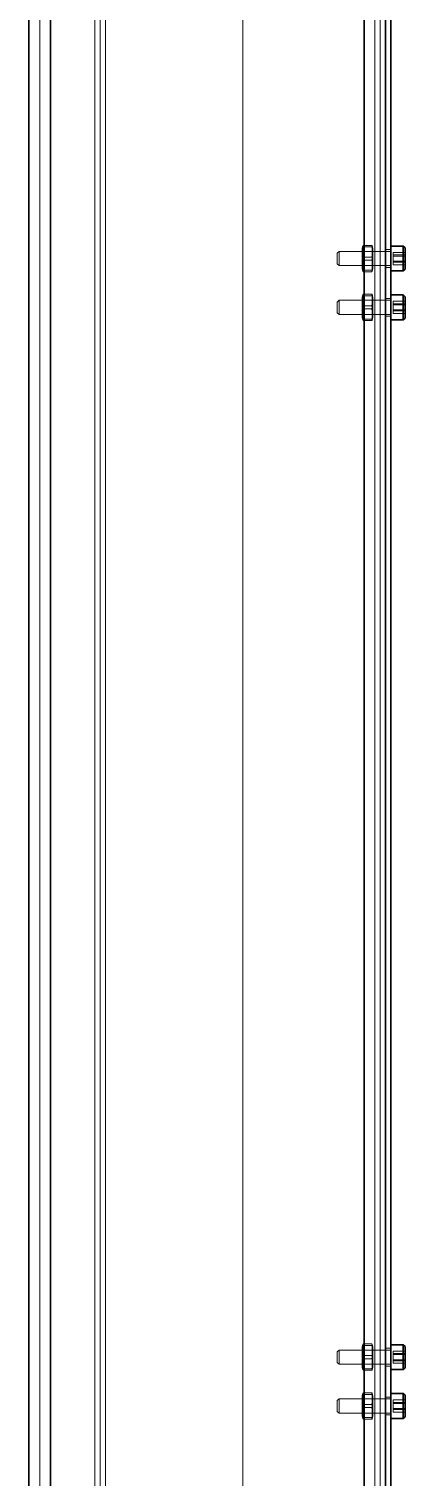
# Model space of a CAD drawing. Header units: millimetres. Extents: x 6115 to 12360, y 7255 to 12668.
# Drawn here: x 7065.6 to 7171.1, y 9591.3 to 9997.7 of the extents above; entities that cross this region are included whole.
import ezdxf

# ---------------------------------------------------------------- set-up
doc = ezdxf.new("R2010")
doc.units = ezdxf.units.MM
doc.layers.add('外形線', color=7, linetype='Continuous', lineweight=50)

msp = doc.modelspace()

# ---------------------------------------------------------------- linework, layer by layer
at = {"layer": '外形線', "linetype": 'Continuous', "lineweight": 35}
for p, q in [((7071.61, 10324.32), (7071.61, 7626.32)), ((7159.61, 7626.32), (7159.61, 10324.32)), ((7165.61, 10324.95), (7165.61, 7626.32)), ((7167.11, 7750.48), (7167.11, 10236.79)), ((7065.61, 7630.18), (7065.61, 10013.32)), ((7167.11, 9936.79), (7170.61, 9936.79)), ((7170.61, 9936.77), (7170.61, 9936.79)), ((7171.11, 9936.29), (7170.61, 9936.79)), ((7170.61, 9929.79), (7170.61, 9936.77)), ((7171.11, 9936.29), (7171.11, 9936.27)), ((7171.11, 9936.27), (7171.11, 9930.29)), ((7167.11, 9929.79), (7170.61, 9929.79)), ((7171.11, 9930.29), (7170.61, 9929.79)), ((7167.11, 9923.08), (7170.61, 9923.08)), ((7170.61, 9916.08), (7170.61, 9923.08)), ((7171.11, 9922.58), (7170.61, 9923.08)), ((7171.11, 9922.58), (7171.11, 9916.58)), ((7167.11, 9916.08), (7170.61, 9916.08)), ((7171.11, 9916.58), (7170.61, 9916.08)), ((7167.11, 9628.48), (7170.61, 9628.48)), ((7170.61, 9628.47), (7170.61, 9628.48)), ((7171.11, 9627.98), (7170.61, 9628.48)), ((7170.61, 9621.48), (7170.61, 9628.47)), ((7171.11, 9627.98), (7171.11, 9627.97)), ((7171.11, 9627.97), (7171.11, 9621.98)), ((7167.11, 9621.48), (7170.61, 9621.48)), ((7171.11, 9621.98), (7170.61, 9621.48)), ((7167.11, 9614.78), (7170.61, 9614.78)), ((7170.61, 9607.78), (7170.61, 9614.78)), ((7171.11, 9614.28), (7170.61, 9614.78)), ((7171.11, 9614.28), (7171.11, 9608.28)), ((7167.11, 9607.78), (7170.61, 9607.78)), ((7171.11, 9608.28), (7170.61, 9607.78))]:
    msp.add_line(p, q, dxfattribs=at).dxf.unprotected_set("ltscale", 0)
at = {"layer": '外形線', "linetype": 'Continuous', "lineweight": 18}
for p, q in [((7162.61, 7489.32), (7162.61, 10324.95)), ((7125.61, 7752.55), (7125.61, 10282.55)), ((7068.61, 10280.74), (7068.61, 7630.18)), ((7087.11, 10240.81), (7087.11, 7754.51)), ((7164.11, 7754.51), (7164.11, 10240.81)), ((7084.11, 7753.09), (7084.11, 10239.4)), ((7085.61, 7753.09), (7085.61, 10239.4)), ((7159.11, 9936.15), (7159.28, 9936.81)), ((7159.11, 9936.15), (7159.11, 9936.14)), ((7159.11, 9936.14), (7159.11, 9930.42)), ((7161.79, 9936.98), (7159.42, 9936.98)), ((7161.79, 9936.56), (7159.42, 9936.56)), ((7162.11, 9936.15), (7161.93, 9936.81)), ((7162.11, 9936.14), (7162.11, 9936.15)), ((7162.11, 9930.42), (7162.11, 9936.14)), ((7167.11, 9935.79), (7165.61, 9935.79)), ((7152.11, 9934.79), (7152.61, 9935.29)), ((7152.11, 9934.78), (7152.11, 9934.79)), ((7152.11, 9931.79), (7152.11, 9934.78)), ((7152.11, 9931.79), (7152.61, 9931.29)), ((7152.61, 9935.29), (7152.61, 9935.28)), ((7167.11, 9935.29), (7152.61, 9935.29)), ((7152.61, 9935.28), (7152.61, 9931.29)), ((7162.11, 9935.29), (7159.11, 9935.29)), ((7161.79, 9933.71), (7159.42, 9933.71)), ((7161.79, 9932.86), (7159.42, 9932.86)), ((7167.77, 9935.01), (7167.77, 9933.99)), ((7171.11, 9935.01), (7167.77, 9935.01)), ((7171.11, 9934.3), (7167.77, 9934.3)), ((7167.77, 9933.99), (7167.77, 9932.27)), ((7171.11, 9933.99), (7167.77, 9933.99)), ((7171.11, 9932.58), (7167.77, 9932.58)), ((7171.11, 9932.27), (7167.77, 9932.27)), ((7167.77, 9932.27), (7167.77, 9931.56)), ((7171.11, 9931.56), (7167.77, 9931.56)), ((7167.11, 9931.29), (7152.61, 9931.29)), ((7162.11, 9931.29), (7159.11, 9931.29)), ((7159.11, 9930.42), (7159.28, 9929.77)), ((7161.79, 9930.02), (7159.42, 9930.02)), ((7161.79, 9929.59), (7159.42, 9929.59)), ((7162.11, 9930.42), (7161.93, 9929.77)), ((7167.11, 9930.79), (7165.61, 9930.79)), ((7152.11, 9921.08), (7152.61, 9921.58)), ((7152.11, 9918.08), (7152.11, 9921.08)), ((7152.61, 9921.58), (7152.61, 9917.58)), ((7167.11, 9921.58), (7152.61, 9921.58)), ((7159.11, 9922.45), (7159.28, 9923.1)), ((7159.11, 9922.45), (7159.11, 9916.72)), ((7162.11, 9921.58), (7159.11, 9921.58)), ((7161.79, 9923.28), (7159.42, 9923.28)), ((7161.79, 9922.85), (7159.42, 9922.85)), ((7161.79, 9920.01), (7159.42, 9920.01)), ((7162.11, 9922.45), (7161.93, 9923.1)), ((7162.11, 9916.72), (7162.11, 9922.45)), ((7167.11, 9922.08), (7165.61, 9922.08)), ((7167.77, 9921.31), (7167.77, 9920.29)), ((7171.11, 9921.31), (7167.77, 9921.31)), ((7171.11, 9920.6), (7167.77, 9920.6)), ((7167.77, 9920.29), (7167.77, 9918.57)), ((7171.11, 9920.29), (7167.77, 9920.29)), ((7152.11, 9918.08), (7152.61, 9917.58)), ((7167.11, 9917.58), (7152.61, 9917.58)), ((7162.11, 9917.58), (7159.11, 9917.58)), ((7159.11, 9916.72), (7159.28, 9916.07)), ((7161.79, 9919.16), (7159.42, 9919.16)), ((7161.79, 9916.31), (7159.42, 9916.31)), ((7161.79, 9915.89), (7159.42, 9915.89)), ((7162.11, 9916.72), (7161.93, 9916.07)), ((7167.11, 9917.08), (7165.61, 9917.08)), ((7171.11, 9918.88), (7167.77, 9918.88)), ((7167.77, 9918.57), (7167.77, 9917.86)), ((7171.11, 9918.57), (7167.77, 9918.57)), ((7171.11, 9917.86), (7167.77, 9917.86)), ((7152.11, 9626.48), (7152.61, 9626.98)), ((7152.61, 9626.98), (7152.61, 9626.97)), ((7167.11, 9626.98), (7152.61, 9626.98)), ((7152.61, 9626.97), (7152.61, 9622.98)), ((7159.11, 9627.85), (7159.28, 9628.5)), ((7159.11, 9627.85), (7159.11, 9627.83)), ((7159.11, 9627.83), (7159.11, 9622.12)), ((7162.11, 9626.98), (7159.11, 9626.98)), ((7161.79, 9628.68), (7159.42, 9628.68)), ((7161.79, 9628.25), (7159.42, 9628.25)), ((7162.11, 9627.85), (7161.93, 9628.5)), ((7162.11, 9627.83), (7162.11, 9627.85)), ((7162.11, 9622.12), (7162.11, 9627.83)), ((7167.11, 9627.48), (7165.61, 9627.48)), ((7152.11, 9623.48), (7152.11, 9626.48)), ((7152.11, 9626.48), (7152.11, 9626.48)), ((7152.11, 9623.48), (7152.61, 9622.98)), ((7167.11, 9622.98), (7152.61, 9622.98)), ((7162.11, 9622.98), (7159.11, 9622.98)), ((7161.79, 9625.41), (7159.42, 9625.41)), ((7161.79, 9624.56), (7159.42, 9624.56)), ((7167.77, 9626.71), (7167.77, 9625.69)), ((7171.11, 9626.71), (7167.77, 9626.71)), ((7171.11, 9626), (7167.77, 9626)), ((7167.77, 9625.69), (7167.77, 9623.97)), ((7171.11, 9625.69), (7167.77, 9625.69)), ((7171.11, 9624.28), (7167.77, 9624.28)), ((7171.11, 9623.97), (7167.77, 9623.97)), ((7167.77, 9623.97), (7167.77, 9623.26)), ((7171.11, 9623.26), (7167.77, 9623.26)), ((7159.11, 9622.12), (7159.28, 9621.47)), ((7161.79, 9621.71), (7159.42, 9621.71)), ((7161.79, 9621.29), (7159.42, 9621.29)), ((7162.11, 9622.12), (7161.93, 9621.47)), ((7167.11, 9622.48), (7165.61, 9622.48)), ((7159.11, 9614.15), (7159.28, 9614.8)), ((7161.79, 9614.97), (7159.42, 9614.97)), ((7162.11, 9614.15), (7161.93, 9614.8)), ((7152.11, 9612.78), (7152.61, 9613.28)), ((7152.11, 9609.78), (7152.11, 9612.78)), ((7152.61, 9613.28), (7152.61, 9609.28)), ((7167.11, 9613.28), (7152.61, 9613.28)), ((7159.11, 9614.15), (7159.11, 9608.42)), ((7162.11, 9613.28), (7159.11, 9613.28)), ((7161.79, 9614.55), (7159.42, 9614.55)), ((7161.79, 9611.71), (7159.42, 9611.71)), ((7161.79, 9610.86), (7159.42, 9610.86)), ((7162.11, 9608.42), (7162.11, 9614.15)), ((7167.11, 9613.78), (7165.61, 9613.78)), ((7167.77, 9613.01), (7167.77, 9611.99)), ((7171.11, 9613.01), (7167.77, 9613.01)), ((7171.11, 9612.3), (7167.77, 9612.3)), ((7167.77, 9611.99), (7167.77, 9610.26)), ((7171.11, 9611.99), (7167.77, 9611.99)), ((7171.11, 9610.58), (7167.77, 9610.58)), ((7152.11, 9609.78), (7152.61, 9609.28)), ((7167.11, 9609.28), (7152.61, 9609.28)), ((7162.11, 9609.28), (7159.11, 9609.28)), ((7159.11, 9608.42), (7159.28, 9607.76)), ((7161.79, 9608.01), (7159.42, 9608.01)), ((7161.79, 9607.59), (7159.42, 9607.59)), ((7162.11, 9608.42), (7161.93, 9607.76)), ((7167.11, 9608.78), (7165.61, 9608.78)), ((7167.77, 9610.26), (7167.77, 9609.56)), ((7171.11, 9610.26), (7167.77, 9610.26)), ((7171.11, 9609.56), (7167.77, 9609.56))]:
    msp.add_line(p, q, dxfattribs=at).dxf.unprotected_set("ltscale", 0)
for points in [[(7159.42, 9933.71), (7159.4, 9933.86), (7159.37, 9934.01), (7159.35, 9934.16), (7159.34, 9934.3), (7159.32, 9934.44), (7159.31, 9934.57), (7159.3, 9934.7), (7159.29, 9934.83), (7159.28, 9934.96), (7159.28, 9935.09), (7159.28, 9935.22), (7159.28, 9935.34), (7159.28, 9935.47), (7159.28, 9935.6), (7159.28, 9935.72), (7159.29, 9935.85), (7159.3, 9935.98), (7159.31, 9936.12), (7159.32, 9936.25), (7159.34, 9936.39), (7159.35, 9936.53), (7159.37, 9936.67), (7159.4, 9936.82), (7159.42, 9936.98)], [(7159.42, 9936.98), (7159.4, 9936.96), (7159.37, 9936.94), (7159.35, 9936.92), (7159.34, 9936.9), (7159.32, 9936.88), (7159.31, 9936.87), (7159.3, 9936.85), (7159.29, 9936.83), (7159.28, 9936.82), (7159.28, 9936.8), (7159.28, 9936.78), (7159.28, 9936.77), (7159.28, 9936.75), (7159.28, 9936.73), (7159.28, 9936.72), (7159.29, 9936.7), (7159.3, 9936.68), (7159.31, 9936.67), (7159.32, 9936.65), (7159.34, 9936.63), (7159.35, 9936.61), (7159.37, 9936.59), (7159.4, 9936.58), (7159.42, 9936.56)], [(7159.42, 9936.56), (7159.4, 9936.38), (7159.37, 9936.21), (7159.35, 9936.05), (7159.34, 9935.89), (7159.32, 9935.73), (7159.31, 9935.58), (7159.3, 9935.43), (7159.29, 9935.29), (7159.28, 9935.14), (7159.28, 9935), (7159.28, 9934.85), (7159.28, 9934.71), (7159.28, 9934.57), (7159.28, 9934.42), (7159.28, 9934.28), (7159.29, 9934.13), (7159.3, 9933.99), (7159.31, 9933.84), (7159.32, 9933.69), (7159.34, 9933.53), (7159.35, 9933.37), (7159.37, 9933.21), (7159.4, 9933.04), (7159.42, 9932.86)], [(7161.79, 9936.56), (7161.82, 9936.58), (7161.84, 9936.59), (7161.86, 9936.61), (7161.87, 9936.63), (7161.89, 9936.65), (7161.9, 9936.67), (7161.91, 9936.68), (7161.92, 9936.7), (7161.93, 9936.72), (7161.93, 9936.73), (7161.93, 9936.75), (7161.94, 9936.77), (7161.93, 9936.78), (7161.93, 9936.8), (7161.93, 9936.82), (7161.92, 9936.83), (7161.91, 9936.85), (7161.9, 9936.87), (7161.89, 9936.88), (7161.87, 9936.9), (7161.86, 9936.92), (7161.84, 9936.94), (7161.82, 9936.96), (7161.79, 9936.98)], [(7161.79, 9936.98), (7161.82, 9936.82), (7161.84, 9936.67), (7161.86, 9936.53), (7161.87, 9936.39), (7161.89, 9936.25), (7161.9, 9936.12), (7161.91, 9935.98), (7161.92, 9935.85), (7161.93, 9935.72), (7161.93, 9935.6), (7161.93, 9935.47), (7161.94, 9935.34), (7161.93, 9935.22), (7161.93, 9935.09), (7161.93, 9934.96), (7161.92, 9934.83), (7161.91, 9934.7), (7161.9, 9934.57), (7161.89, 9934.44), (7161.87, 9934.3), (7161.86, 9934.16), (7161.84, 9934.01), (7161.82, 9933.86), (7161.79, 9933.71)], [(7161.79, 9932.86), (7161.82, 9933.04), (7161.84, 9933.21), (7161.86, 9933.37), (7161.87, 9933.53), (7161.89, 9933.69), (7161.9, 9933.84), (7161.91, 9933.99), (7161.92, 9934.13), (7161.93, 9934.28), (7161.93, 9934.42), (7161.93, 9934.57), (7161.94, 9934.71), (7161.93, 9934.85), (7161.93, 9935), (7161.93, 9935.14), (7161.92, 9935.29), (7161.91, 9935.43), (7161.9, 9935.58), (7161.89, 9935.73), (7161.87, 9935.89), (7161.86, 9936.05), (7161.84, 9936.21), (7161.82, 9936.38), (7161.79, 9936.56)], [(7159.42, 9930.02), (7159.4, 9930.19), (7159.37, 9930.36), (7159.35, 9930.52), (7159.34, 9930.68), (7159.32, 9930.84), (7159.31, 9930.99), (7159.3, 9931.14), (7159.29, 9931.29), (7159.28, 9931.43), (7159.28, 9931.58), (7159.28, 9931.72), (7159.28, 9931.86), (7159.28, 9932.01), (7159.28, 9932.15), (7159.28, 9932.29), (7159.29, 9932.44), (7159.3, 9932.59), (7159.31, 9932.73), (7159.32, 9932.89), (7159.34, 9933.04), (7159.35, 9933.2), (7159.37, 9933.37), (7159.4, 9933.53), (7159.42, 9933.71)], [(7159.42, 9932.86), (7159.4, 9932.71), (7159.37, 9932.56), (7159.35, 9932.41), (7159.34, 9932.27), (7159.32, 9932.14), (7159.31, 9932), (7159.3, 9931.87), (7159.29, 9931.74), (7159.28, 9931.61), (7159.28, 9931.48), (7159.28, 9931.36), (7159.28, 9931.23), (7159.28, 9931.1), (7159.28, 9930.98), (7159.28, 9930.85), (7159.29, 9930.72), (7159.3, 9930.59), (7159.31, 9930.46), (7159.32, 9930.32), (7159.34, 9930.18), (7159.35, 9930.04), (7159.37, 9929.9), (7159.4, 9929.75), (7159.42, 9929.59)], [(7161.79, 9933.71), (7161.82, 9933.53), (7161.84, 9933.37), (7161.86, 9933.2), (7161.87, 9933.04), (7161.89, 9932.89), (7161.9, 9932.73), (7161.91, 9932.59), (7161.92, 9932.44), (7161.93, 9932.29), (7161.93, 9932.15), (7161.93, 9932.01), (7161.94, 9931.86), (7161.93, 9931.72), (7161.93, 9931.58), (7161.93, 9931.43), (7161.92, 9931.29), (7161.91, 9931.14), (7161.9, 9930.99), (7161.89, 9930.84), (7161.87, 9930.68), (7161.86, 9930.52), (7161.84, 9930.36), (7161.82, 9930.19), (7161.79, 9930.02)], [(7161.79, 9929.59), (7161.82, 9929.75), (7161.84, 9929.9), (7161.86, 9930.04), (7161.87, 9930.18), (7161.89, 9930.32), (7161.9, 9930.46), (7161.91, 9930.59), (7161.92, 9930.72), (7161.93, 9930.85), (7161.93, 9930.98), (7161.93, 9931.1), (7161.94, 9931.23), (7161.93, 9931.36), (7161.93, 9931.48), (7161.93, 9931.61), (7161.92, 9931.74), (7161.91, 9931.87), (7161.9, 9932), (7161.89, 9932.14), (7161.87, 9932.27), (7161.86, 9932.41), (7161.84, 9932.56), (7161.82, 9932.71), (7161.79, 9932.86)], [(7159.42, 9929.59), (7159.4, 9929.61), (7159.37, 9929.63), (7159.35, 9929.65), (7159.34, 9929.67), (7159.32, 9929.69), (7159.31, 9929.71), (7159.3, 9929.72), (7159.29, 9929.74), (7159.28, 9929.76), (7159.28, 9929.77), (7159.28, 9929.79), (7159.28, 9929.81), (7159.28, 9929.82), (7159.28, 9929.84), (7159.28, 9929.85), (7159.29, 9929.87), (7159.3, 9929.89), (7159.31, 9929.91), (7159.32, 9929.92), (7159.34, 9929.94), (7159.35, 9929.96), (7159.37, 9929.98), (7159.4, 9930), (7159.42, 9930.02)], [(7161.79, 9930.02), (7161.82, 9930), (7161.84, 9929.98), (7161.86, 9929.96), (7161.87, 9929.94), (7161.89, 9929.92), (7161.9, 9929.91), (7161.91, 9929.89), (7161.92, 9929.87), (7161.93, 9929.85), (7161.93, 9929.84), (7161.93, 9929.82), (7161.94, 9929.81), (7161.93, 9929.79), (7161.93, 9929.77), (7161.93, 9929.76), (7161.92, 9929.74), (7161.91, 9929.72), (7161.9, 9929.71), (7161.89, 9929.69), (7161.87, 9929.67), (7161.86, 9929.65), (7161.84, 9929.63), (7161.82, 9929.61), (7161.79, 9929.59)], [(7159.42, 9920.01), (7159.4, 9920.16), (7159.37, 9920.31), (7159.35, 9920.46), (7159.34, 9920.6), (7159.32, 9920.73), (7159.31, 9920.87), (7159.3, 9921), (7159.29, 9921.13), (7159.28, 9921.26), (7159.28, 9921.39), (7159.28, 9921.52), (7159.28, 9921.64), (7159.28, 9921.77), (7159.28, 9921.9), (7159.28, 9922.02), (7159.29, 9922.15), (7159.3, 9922.28), (7159.31, 9922.41), (7159.32, 9922.55), (7159.34, 9922.69), (7159.35, 9922.83), (7159.37, 9922.97), (7159.4, 9923.12), (7159.42, 9923.28)], [(7159.42, 9923.28), (7159.4, 9923.26), (7159.37, 9923.24), (7159.35, 9923.22), (7159.34, 9923.2), (7159.32, 9923.18), (7159.31, 9923.17), (7159.3, 9923.15), (7159.29, 9923.13), (7159.28, 9923.11), (7159.28, 9923.1), (7159.28, 9923.08), (7159.28, 9923.07), (7159.28, 9923.05), (7159.28, 9923.03), (7159.28, 9923.02), (7159.29, 9923), (7159.3, 9922.98), (7159.31, 9922.97), (7159.32, 9922.95), (7159.34, 9922.93), (7159.35, 9922.91), (7159.37, 9922.89), (7159.4, 9922.87), (7159.42, 9922.85)], [(7159.42, 9922.85), (7159.4, 9922.68), (7159.37, 9922.51), (7159.35, 9922.35), (7159.34, 9922.19), (7159.32, 9922.03), (7159.31, 9921.88), (7159.3, 9921.73), (7159.29, 9921.58), (7159.28, 9921.44), (7159.28, 9921.29), (7159.28, 9921.15), (7159.28, 9921.01), (7159.28, 9920.87), (7159.28, 9920.72), (7159.28, 9920.58), (7159.29, 9920.43), (7159.3, 9920.29), (7159.31, 9920.14), (7159.32, 9919.98), (7159.34, 9919.83), (7159.35, 9919.67), (7159.37, 9919.51), (7159.4, 9919.34), (7159.42, 9919.16)], [(7159.42, 9916.31), (7159.4, 9916.49), (7159.37, 9916.66), (7159.35, 9916.82), (7159.34, 9916.98), (7159.32, 9917.14), (7159.31, 9917.29), (7159.3, 9917.44), (7159.29, 9917.59), (7159.28, 9917.73), (7159.28, 9917.87), (7159.28, 9918.02), (7159.28, 9918.16), (7159.28, 9918.3), (7159.28, 9918.45), (7159.28, 9918.59), (7159.29, 9918.74), (7159.3, 9918.88), (7159.31, 9919.03), (7159.32, 9919.19), (7159.34, 9919.34), (7159.35, 9919.5), (7159.37, 9919.66), (7159.4, 9919.83), (7159.42, 9920.01)], [(7161.79, 9922.85), (7161.82, 9922.87), (7161.84, 9922.89), (7161.86, 9922.91), (7161.87, 9922.93), (7161.89, 9922.95), (7161.9, 9922.97), (7161.91, 9922.98), (7161.92, 9923), (7161.93, 9923.02), (7161.93, 9923.03), (7161.93, 9923.05), (7161.94, 9923.07), (7161.93, 9923.08), (7161.93, 9923.1), (7161.93, 9923.11), (7161.92, 9923.13), (7161.91, 9923.15), (7161.9, 9923.17), (7161.89, 9923.18), (7161.87, 9923.2), (7161.86, 9923.22), (7161.84, 9923.24), (7161.82, 9923.26), (7161.79, 9923.28)], [(7161.79, 9923.28), (7161.82, 9923.12), (7161.84, 9922.97), (7161.86, 9922.83), (7161.87, 9922.69), (7161.89, 9922.55), (7161.9, 9922.41), (7161.91, 9922.28), (7161.92, 9922.15), (7161.93, 9922.02), (7161.93, 9921.9), (7161.93, 9921.77), (7161.94, 9921.64), (7161.93, 9921.52), (7161.93, 9921.39), (7161.93, 9921.26), (7161.92, 9921.13), (7161.91, 9921), (7161.9, 9920.87), (7161.89, 9920.73), (7161.87, 9920.6), (7161.86, 9920.46), (7161.84, 9920.31), (7161.82, 9920.16), (7161.79, 9920.01)], [(7161.79, 9919.16), (7161.82, 9919.34), (7161.84, 9919.51), (7161.86, 9919.67), (7161.87, 9919.83), (7161.89, 9919.98), (7161.9, 9920.14), (7161.91, 9920.29), (7161.92, 9920.43), (7161.93, 9920.58), (7161.93, 9920.72), (7161.93, 9920.87), (7161.94, 9921.01), (7161.93, 9921.15), (7161.93, 9921.29), (7161.93, 9921.44), (7161.92, 9921.58), (7161.91, 9921.73), (7161.9, 9921.88), (7161.89, 9922.03), (7161.87, 9922.19), (7161.86, 9922.35), (7161.84, 9922.51), (7161.82, 9922.68), (7161.79, 9922.85)], [(7161.79, 9920.01), (7161.82, 9919.83), (7161.84, 9919.66), (7161.86, 9919.5), (7161.87, 9919.34), (7161.89, 9919.19), (7161.9, 9919.03), (7161.91, 9918.88), (7161.92, 9918.74), (7161.93, 9918.59), (7161.93, 9918.45), (7161.93, 9918.3), (7161.94, 9918.16), (7161.93, 9918.02), (7161.93, 9917.87), (7161.93, 9917.73), (7161.92, 9917.59), (7161.91, 9917.44), (7161.9, 9917.29), (7161.89, 9917.14), (7161.87, 9916.98), (7161.86, 9916.82), (7161.84, 9916.66), (7161.82, 9916.49), (7161.79, 9916.31)], [(7159.42, 9919.16), (7159.4, 9919.01), (7159.37, 9918.86), (7159.35, 9918.71), (7159.34, 9918.57), (7159.32, 9918.43), (7159.31, 9918.3), (7159.3, 9918.17), (7159.29, 9918.04), (7159.28, 9917.91), (7159.28, 9917.78), (7159.28, 9917.65), (7159.28, 9917.53), (7159.28, 9917.4), (7159.28, 9917.27), (7159.28, 9917.15), (7159.29, 9917.02), (7159.3, 9916.89), (7159.31, 9916.75), (7159.32, 9916.62), (7159.34, 9916.48), (7159.35, 9916.34), (7159.37, 9916.2), (7159.4, 9916.05), (7159.42, 9915.89)], [(7159.42, 9915.89), (7159.4, 9915.91), (7159.37, 9915.93), (7159.35, 9915.95), (7159.34, 9915.97), (7159.32, 9915.99), (7159.31, 9916), (7159.3, 9916.02), (7159.29, 9916.04), (7159.28, 9916.05), (7159.28, 9916.07), (7159.28, 9916.09), (7159.28, 9916.1), (7159.28, 9916.12), (7159.28, 9916.14), (7159.28, 9916.15), (7159.29, 9916.17), (7159.3, 9916.19), (7159.31, 9916.2), (7159.32, 9916.22), (7159.34, 9916.24), (7159.35, 9916.26), (7159.37, 9916.28), (7159.4, 9916.29), (7159.42, 9916.31)], [(7161.79, 9915.89), (7161.82, 9916.05), (7161.84, 9916.2), (7161.86, 9916.34), (7161.87, 9916.48), (7161.89, 9916.62), (7161.9, 9916.75), (7161.91, 9916.89), (7161.92, 9917.02), (7161.93, 9917.15), (7161.93, 9917.27), (7161.93, 9917.4), (7161.94, 9917.53), (7161.93, 9917.65), (7161.93, 9917.78), (7161.93, 9917.91), (7161.92, 9918.04), (7161.91, 9918.17), (7161.9, 9918.3), (7161.89, 9918.43), (7161.87, 9918.57), (7161.86, 9918.71), (7161.84, 9918.86), (7161.82, 9919.01), (7161.79, 9919.16)], [(7161.79, 9916.31), (7161.82, 9916.29), (7161.84, 9916.28), (7161.86, 9916.26), (7161.87, 9916.24), (7161.89, 9916.22), (7161.9, 9916.2), (7161.91, 9916.19), (7161.92, 9916.17), (7161.93, 9916.15), (7161.93, 9916.14), (7161.93, 9916.12), (7161.94, 9916.1), (7161.93, 9916.09), (7161.93, 9916.07), (7161.93, 9916.05), (7161.92, 9916.04), (7161.91, 9916.02), (7161.9, 9916), (7161.89, 9915.99), (7161.87, 9915.97), (7161.86, 9915.95), (7161.84, 9915.93), (7161.82, 9915.91), (7161.79, 9915.89)], [(7159.42, 9625.41), (7159.4, 9625.56), (7159.37, 9625.71), (7159.35, 9625.86), (7159.34, 9626), (7159.32, 9626.13), (7159.31, 9626.27), (7159.3, 9626.4), (7159.29, 9626.53), (7159.28, 9626.66), (7159.28, 9626.79), (7159.28, 9626.92), (7159.28, 9627.04), (7159.28, 9627.17), (7159.28, 9627.29), (7159.28, 9627.42), (7159.29, 9627.55), (7159.3, 9627.68), (7159.31, 9627.81), (7159.32, 9627.95), (7159.34, 9628.09), (7159.35, 9628.23), (7159.37, 9628.37), (7159.4, 9628.52), (7159.42, 9628.68)], [(7159.42, 9628.68), (7159.4, 9628.66), (7159.37, 9628.64), (7159.35, 9628.62), (7159.34, 9628.6), (7159.32, 9628.58), (7159.31, 9628.56), (7159.3, 9628.55), (7159.29, 9628.53), (7159.28, 9628.51), (7159.28, 9628.5), (7159.28, 9628.48), (7159.28, 9628.47), (7159.28, 9628.45), (7159.28, 9628.43), (7159.28, 9628.42), (7159.29, 9628.4), (7159.3, 9628.38), (7159.31, 9628.37), (7159.32, 9628.35), (7159.34, 9628.33), (7159.35, 9628.31), (7159.37, 9628.29), (7159.4, 9628.27), (7159.42, 9628.25)], [(7159.42, 9628.25), (7159.4, 9628.08), (7159.37, 9627.91), (7159.35, 9627.75), (7159.34, 9627.59), (7159.32, 9627.43), (7159.31, 9627.28), (7159.3, 9627.13), (7159.29, 9626.98), (7159.28, 9626.84), (7159.28, 9626.69), (7159.28, 9626.55), (7159.28, 9626.41), (7159.28, 9626.27), (7159.28, 9626.12), (7159.28, 9625.98), (7159.29, 9625.83), (7159.3, 9625.68), (7159.31, 9625.54), (7159.32, 9625.38), (7159.34, 9625.23), (7159.35, 9625.07), (7159.37, 9624.91), (7159.4, 9624.74), (7159.42, 9624.56)], [(7161.79, 9628.25), (7161.82, 9628.27), (7161.84, 9628.29), (7161.86, 9628.31), (7161.87, 9628.33), (7161.89, 9628.35), (7161.9, 9628.37), (7161.91, 9628.38), (7161.92, 9628.4), (7161.93, 9628.42), (7161.93, 9628.43), (7161.93, 9628.45), (7161.94, 9628.47), (7161.93, 9628.48), (7161.93, 9628.5), (7161.93, 9628.51), (7161.92, 9628.53), (7161.91, 9628.55), (7161.9, 9628.56), (7161.89, 9628.58), (7161.87, 9628.6), (7161.86, 9628.62), (7161.84, 9628.64), (7161.82, 9628.66), (7161.79, 9628.68)], [(7161.79, 9628.68), (7161.82, 9628.52), (7161.84, 9628.37), (7161.86, 9628.23), (7161.87, 9628.09), (7161.89, 9627.95), (7161.9, 9627.81), (7161.91, 9627.68), (7161.92, 9627.55), (7161.93, 9627.42), (7161.93, 9627.29), (7161.93, 9627.17), (7161.94, 9627.04), (7161.93, 9626.92), (7161.93, 9626.79), (7161.93, 9626.66), (7161.92, 9626.53), (7161.91, 9626.4), (7161.9, 9626.27), (7161.89, 9626.13), (7161.87, 9626), (7161.86, 9625.86), (7161.84, 9625.71), (7161.82, 9625.56), (7161.79, 9625.41)], [(7161.79, 9624.56), (7161.82, 9624.74), (7161.84, 9624.91), (7161.86, 9625.07), (7161.87, 9625.23), (7161.89, 9625.38), (7161.9, 9625.54), (7161.91, 9625.68), (7161.92, 9625.83), (7161.93, 9625.98), (7161.93, 9626.12), (7161.93, 9626.27), (7161.94, 9626.41), (7161.93, 9626.55), (7161.93, 9626.69), (7161.93, 9626.84), (7161.92, 9626.98), (7161.91, 9627.13), (7161.9, 9627.28), (7161.89, 9627.43), (7161.87, 9627.59), (7161.86, 9627.75), (7161.84, 9627.91), (7161.82, 9628.08), (7161.79, 9628.25)], [(7159.42, 9621.71), (7159.4, 9621.89), (7159.37, 9622.06), (7159.35, 9622.22), (7159.34, 9622.38), (7159.32, 9622.54), (7159.31, 9622.69), (7159.3, 9622.84), (7159.29, 9622.98), (7159.28, 9623.13), (7159.28, 9623.27), (7159.28, 9623.42), (7159.28, 9623.56), (7159.28, 9623.7), (7159.28, 9623.85), (7159.28, 9623.99), (7159.29, 9624.14), (7159.3, 9624.28), (7159.31, 9624.43), (7159.32, 9624.59), (7159.34, 9624.74), (7159.35, 9624.9), (7159.37, 9625.06), (7159.4, 9625.23), (7159.42, 9625.41)], [(7159.42, 9624.56), (7159.4, 9624.41), (7159.37, 9624.26), (7159.35, 9624.11), (7159.34, 9623.97), (7159.32, 9623.83), (7159.31, 9623.7), (7159.3, 9623.57), (7159.29, 9623.44), (7159.28, 9623.31), (7159.28, 9623.18), (7159.28, 9623.05), (7159.28, 9622.93), (7159.28, 9622.8), (7159.28, 9622.67), (7159.28, 9622.55), (7159.29, 9622.42), (7159.3, 9622.29), (7159.31, 9622.15), (7159.32, 9622.02), (7159.34, 9621.88), (7159.35, 9621.74), (7159.37, 9621.6), (7159.4, 9621.45), (7159.42, 9621.29)], [(7161.79, 9625.41), (7161.82, 9625.23), (7161.84, 9625.06), (7161.86, 9624.9), (7161.87, 9624.74), (7161.89, 9624.59), (7161.9, 9624.43), (7161.91, 9624.28), (7161.92, 9624.14), (7161.93, 9623.99), (7161.93, 9623.85), (7161.93, 9623.7), (7161.94, 9623.56), (7161.93, 9623.42), (7161.93, 9623.27), (7161.93, 9623.13), (7161.92, 9622.98), (7161.91, 9622.84), (7161.9, 9622.69), (7161.89, 9622.54), (7161.87, 9622.38), (7161.86, 9622.22), (7161.84, 9622.06), (7161.82, 9621.89), (7161.79, 9621.71)], [(7161.79, 9621.29), (7161.82, 9621.45), (7161.84, 9621.6), (7161.86, 9621.74), (7161.87, 9621.88), (7161.89, 9622.02), (7161.9, 9622.15), (7161.91, 9622.29), (7161.92, 9622.42), (7161.93, 9622.55), (7161.93, 9622.67), (7161.93, 9622.8), (7161.94, 9622.93), (7161.93, 9623.05), (7161.93, 9623.18), (7161.93, 9623.31), (7161.92, 9623.44), (7161.91, 9623.57), (7161.9, 9623.7), (7161.89, 9623.83), (7161.87, 9623.97), (7161.86, 9624.11), (7161.84, 9624.26), (7161.82, 9624.41), (7161.79, 9624.56)], [(7159.42, 9621.29), (7159.4, 9621.31), (7159.37, 9621.33), (7159.35, 9621.35), (7159.34, 9621.37), (7159.32, 9621.39), (7159.31, 9621.4), (7159.3, 9621.42), (7159.29, 9621.44), (7159.28, 9621.45), (7159.28, 9621.47), (7159.28, 9621.49), (7159.28, 9621.5), (7159.28, 9621.52), (7159.28, 9621.54), (7159.28, 9621.55), (7159.29, 9621.57), (7159.3, 9621.59), (7159.31, 9621.6), (7159.32, 9621.62), (7159.34, 9621.64), (7159.35, 9621.66), (7159.37, 9621.68), (7159.4, 9621.69), (7159.42, 9621.71)], [(7161.79, 9621.71), (7161.82, 9621.69), (7161.84, 9621.68), (7161.86, 9621.66), (7161.87, 9621.64), (7161.89, 9621.62), (7161.9, 9621.6), (7161.91, 9621.59), (7161.92, 9621.57), (7161.93, 9621.55), (7161.93, 9621.54), (7161.93, 9621.52), (7161.94, 9621.5), (7161.93, 9621.49), (7161.93, 9621.47), (7161.93, 9621.45), (7161.92, 9621.44), (7161.91, 9621.42), (7161.9, 9621.4), (7161.89, 9621.39), (7161.87, 9621.37), (7161.86, 9621.35), (7161.84, 9621.33), (7161.82, 9621.31), (7161.79, 9621.29)], [(7159.42, 9611.71), (7159.4, 9611.86), (7159.37, 9612.01), (7159.35, 9612.15), (7159.34, 9612.29), (7159.32, 9612.43), (7159.31, 9612.57), (7159.3, 9612.7), (7159.29, 9612.83), (7159.28, 9612.96), (7159.28, 9613.09), (7159.28, 9613.21), (7159.28, 9613.34), (7159.28, 9613.47), (7159.28, 9613.59), (7159.28, 9613.72), (7159.29, 9613.85), (7159.3, 9613.98), (7159.31, 9614.11), (7159.32, 9614.25), (7159.34, 9614.38), (7159.35, 9614.53), (7159.37, 9614.67), (7159.4, 9614.82), (7159.42, 9614.97)], [(7159.42, 9614.97), (7159.4, 9614.95), (7159.37, 9614.94), (7159.35, 9614.92), (7159.34, 9614.9), (7159.32, 9614.88), (7159.31, 9614.86), (7159.3, 9614.85), (7159.29, 9614.83), (7159.28, 9614.81), (7159.28, 9614.8), (7159.28, 9614.78), (7159.28, 9614.76), (7159.28, 9614.75), (7159.28, 9614.73), (7159.28, 9614.71), (7159.29, 9614.7), (7159.3, 9614.68), (7159.31, 9614.66), (7159.32, 9614.65), (7159.34, 9614.63), (7159.35, 9614.61), (7159.37, 9614.59), (7159.4, 9614.57), (7159.42, 9614.55)], [(7161.79, 9614.55), (7161.82, 9614.57), (7161.84, 9614.59), (7161.86, 9614.61), (7161.87, 9614.63), (7161.89, 9614.65), (7161.9, 9614.66), (7161.91, 9614.68), (7161.92, 9614.7), (7161.93, 9614.71), (7161.93, 9614.73), (7161.93, 9614.75), (7161.94, 9614.76), (7161.93, 9614.78), (7161.93, 9614.8), (7161.93, 9614.81), (7161.92, 9614.83), (7161.91, 9614.85), (7161.9, 9614.86), (7161.89, 9614.88), (7161.87, 9614.9), (7161.86, 9614.92), (7161.84, 9614.94), (7161.82, 9614.95), (7161.79, 9614.97)], [(7161.79, 9614.97), (7161.82, 9614.82), (7161.84, 9614.67), (7161.86, 9614.53), (7161.87, 9614.38), (7161.89, 9614.25), (7161.9, 9614.11), (7161.91, 9613.98), (7161.92, 9613.85), (7161.93, 9613.72), (7161.93, 9613.59), (7161.93, 9613.47), (7161.94, 9613.34), (7161.93, 9613.21), (7161.93, 9613.09), (7161.93, 9612.96), (7161.92, 9612.83), (7161.91, 9612.7), (7161.9, 9612.57), (7161.89, 9612.43), (7161.87, 9612.29), (7161.86, 9612.15), (7161.84, 9612.01), (7161.82, 9611.86), (7161.79, 9611.71)], [(7159.42, 9614.55), (7159.4, 9614.38), (7159.37, 9614.21), (7159.35, 9614.05), (7159.34, 9613.89), (7159.32, 9613.73), (7159.31, 9613.58), (7159.3, 9613.43), (7159.29, 9613.28), (7159.28, 9613.14), (7159.28, 9612.99), (7159.28, 9612.85), (7159.28, 9612.71), (7159.28, 9612.56), (7159.28, 9612.42), (7159.28, 9612.28), (7159.29, 9612.13), (7159.3, 9611.98), (7159.31, 9611.83), (7159.32, 9611.68), (7159.34, 9611.53), (7159.35, 9611.37), (7159.37, 9611.2), (7159.4, 9611.03), (7159.42, 9610.86)], [(7159.42, 9608.01), (7159.4, 9608.19), (7159.37, 9608.36), (7159.35, 9608.52), (7159.34, 9608.68), (7159.32, 9608.83), (7159.31, 9608.99), (7159.3, 9609.14), (7159.29, 9609.28), (7159.28, 9609.43), (7159.28, 9609.57), (7159.28, 9609.72), (7159.28, 9609.86), (7159.28, 9610), (7159.28, 9610.15), (7159.28, 9610.29), (7159.29, 9610.43), (7159.3, 9610.58), (7159.31, 9610.73), (7159.32, 9610.88), (7159.34, 9611.04), (7159.35, 9611.2), (7159.37, 9611.36), (7159.4, 9611.53), (7159.42, 9611.71)], [(7159.42, 9610.86), (7159.4, 9610.71), (7159.37, 9610.56), (7159.35, 9610.41), (7159.34, 9610.27), (7159.32, 9610.13), (7159.31, 9610), (7159.3, 9609.87), (7159.29, 9609.74), (7159.28, 9609.61), (7159.28, 9609.48), (7159.28, 9609.35), (7159.28, 9609.23), (7159.28, 9609.1), (7159.28, 9608.97), (7159.28, 9608.84), (7159.29, 9608.72), (7159.3, 9608.59), (7159.31, 9608.45), (7159.32, 9608.32), (7159.34, 9608.18), (7159.35, 9608.04), (7159.37, 9607.89), (7159.4, 9607.75), (7159.42, 9607.59)], [(7161.79, 9610.86), (7161.82, 9611.03), (7161.84, 9611.2), (7161.86, 9611.37), (7161.87, 9611.53), (7161.89, 9611.68), (7161.9, 9611.83), (7161.91, 9611.98), (7161.92, 9612.13), (7161.93, 9612.28), (7161.93, 9612.42), (7161.93, 9612.56), (7161.94, 9612.71), (7161.93, 9612.85), (7161.93, 9612.99), (7161.93, 9613.14), (7161.92, 9613.28), (7161.91, 9613.43), (7161.9, 9613.58), (7161.89, 9613.73), (7161.87, 9613.89), (7161.86, 9614.05), (7161.84, 9614.21), (7161.82, 9614.38), (7161.79, 9614.55)], [(7161.79, 9611.71), (7161.82, 9611.53), (7161.84, 9611.36), (7161.86, 9611.2), (7161.87, 9611.04), (7161.89, 9610.88), (7161.9, 9610.73), (7161.91, 9610.58), (7161.92, 9610.43), (7161.93, 9610.29), (7161.93, 9610.15), (7161.93, 9610), (7161.94, 9609.86), (7161.93, 9609.72), (7161.93, 9609.57), (7161.93, 9609.43), (7161.92, 9609.28), (7161.91, 9609.14), (7161.9, 9608.99), (7161.89, 9608.83), (7161.87, 9608.68), (7161.86, 9608.52), (7161.84, 9608.36), (7161.82, 9608.19), (7161.79, 9608.01)], [(7161.79, 9607.59), (7161.82, 9607.75), (7161.84, 9607.89), (7161.86, 9608.04), (7161.87, 9608.18), (7161.89, 9608.32), (7161.9, 9608.45), (7161.91, 9608.59), (7161.92, 9608.72), (7161.93, 9608.84), (7161.93, 9608.97), (7161.93, 9609.1), (7161.94, 9609.23), (7161.93, 9609.35), (7161.93, 9609.48), (7161.93, 9609.61), (7161.92, 9609.74), (7161.91, 9609.87), (7161.9, 9610), (7161.89, 9610.13), (7161.87, 9610.27), (7161.86, 9610.41), (7161.84, 9610.56), (7161.82, 9610.71), (7161.79, 9610.86)], [(7159.42, 9607.59), (7159.4, 9607.61), (7159.37, 9607.63), (7159.35, 9607.65), (7159.34, 9607.67), (7159.32, 9607.68), (7159.31, 9607.7), (7159.3, 9607.72), (7159.29, 9607.74), (7159.28, 9607.75), (7159.28, 9607.77), (7159.28, 9607.79), (7159.28, 9607.8), (7159.28, 9607.82), (7159.28, 9607.83), (7159.28, 9607.85), (7159.29, 9607.87), (7159.3, 9607.88), (7159.31, 9607.9), (7159.32, 9607.92), (7159.34, 9607.94), (7159.35, 9607.96), (7159.37, 9607.97), (7159.4, 9607.99), (7159.42, 9608.01)], [(7161.79, 9608.01), (7161.82, 9607.99), (7161.84, 9607.97), (7161.86, 9607.96), (7161.87, 9607.94), (7161.89, 9607.92), (7161.9, 9607.9), (7161.91, 9607.88), (7161.92, 9607.87), (7161.93, 9607.85), (7161.93, 9607.83), (7161.93, 9607.82), (7161.94, 9607.8), (7161.93, 9607.79), (7161.93, 9607.77), (7161.93, 9607.75), (7161.92, 9607.74), (7161.91, 9607.72), (7161.9, 9607.7), (7161.89, 9607.68), (7161.87, 9607.67), (7161.86, 9607.65), (7161.84, 9607.63), (7161.82, 9607.61), (7161.79, 9607.59)]]:
    msp.add_lwpolyline(points, dxfattribs=at).dxf.unprotected_set("ltscale", 0)

doc.saveas('drawing.dxf')
